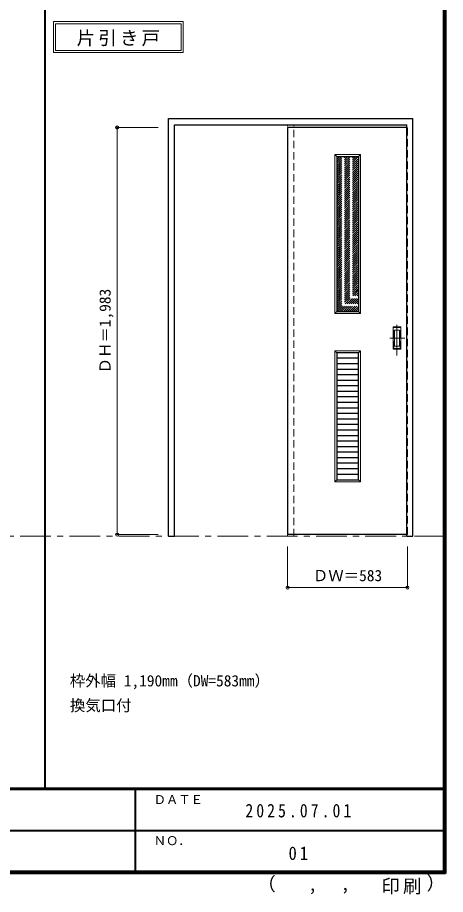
# Model space of a CAD drawing. Units: millimetres, scale not verified. Extents: x -6000 to 5700, y -4307 to 4260.
# Drawn here: x 3617 to 5700, y -4307 to -36 of the extents above; entities that cross this region are included whole.
import ezdxf
from ezdxf.enums import TextEntityAlignment as Align

# ---------------------------------------------------------------- set-up
doc = ezdxf.new("R2010")
doc.units = ezdxf.units.MM
doc.header["$LTSCALE"] = 30
doc.header["$PDMODE"] = 32
doc.header["$PDSIZE"] = 15
doc.linetypes.add('CHAIN1', pattern=[8, 5, -1, 1, -1])
doc.linetypes.add('DASHED1', pattern=[1.8, 1.2, -0.6])
for name, color, linetype, lineweight in [('0-1_通り芯', 7, 'CHAIN1', 18), ('0-2_扉', 4, 'DASHED1', 9), ('0-4_枠', 3, 'Continuous', 25), ('0-6_引手', 7, 'Continuous', 18), ('0-A_文字', 7, 'Continuous', 18), ('0-B_寸法', 7, 'Continuous', 9), ('0-C_ハッチ', 4, 'DASHED1', 9), ('F-1_枠', 6, 'Continuous', 40)]:
    doc.layers.add(name, color=color, linetype=linetype, lineweight=lineweight)
doc.layers.add('F-A_文字', color=7, linetype='Continuous')
doc.styles.add('ＭＳ ゴシック', font='')
doc.styles.get('ＭＳ ゴシック').set_extended_font_data('MS Gothic')

msp = doc.modelspace()

# ---------------------------------------------------------------- linework, layer by layer
at = {"layer": '0-1_通り芯'}
msp.add_line((-5490, -2562.5), (5690, -2562.5), dxfattribs=at)
at = {"layer": '0-2_扉', "color": 3, "linetype": 'Continuous', "lineweight": 25}
for p, q in [((5512, -571), (4932, -571)), ((4932, -571), (4932, -2554)), ((5512, -2554), (4932, -2554))]:
    msp.add_line(p, q, dxfattribs=at)
at = {"layer": '0-2_扉'}
for p, q in [((4932, -571), (4932, -575)), ((5512, -571), (5515, -571))]:
    msp.add_line(p, q, dxfattribs=at)
msp.add_lwpolyline([(5512, -2554), (5515, -2554), (5515, -571)], dxfattribs=at)
at = {"layer": '0-4_枠'}
for p, q in [((4352, -2562.5), (4352, -527.5)), ((4352, -527.5), (5542, -527.5)), ((5542, -2562.5), (5542, -527.5)), ((4382, -557.5), (5512, -557.5)), ((5512, -2562.5), (5512, -557.5)), ((5512, -2562.5), (5542, -2562.5))]:
    msp.add_line(p, q, dxfattribs=at)
at = {"layer": '0-4_枠', "color": 4, "linetype": 'DASHED1', "lineweight": 9}
for p, q in [((4932, -2562.5), (4932, -557.5)), ((4962, -2562.5), (4962, -557.5)), ((4932, -2562.5), (4962, -2562.5))]:
    msp.add_line(p, q, dxfattribs=at)
at = {"layer": '0-4_枠'}
msp.add_lwpolyline([(4352, -2562.5), (4382, -2562.5), (4382, -557.5)], dxfattribs=at)
at = {"layer": '0-6_引手', "linetype": 'CHAIN1'}
for p, q in [((5464, -1681.73), (5464, -1510.88)), ((5464, -1681.73), (5464, -1510.88)), ((5502.07, -1596.5), (5429.56, -1596.5)), ((5502.07, -1596.5), (5429.56, -1596.5))]:
    msp.add_line(p, q, dxfattribs=at)
at = {"layer": '0-6_引手'}
for p, q in [((5483, -1541.5), (5445, -1541.5)), ((5445, -1651.5), (5445, -1541.5)), ((5483, -1541.5), (5445, -1541.5)), ((5445, -1651.5), (5445, -1541.5)), ((5476.5, -1557.5), (5451.5, -1557.5)), ((5451.5, -1635.5), (5451.5, -1557.5)), ((5476.5, -1557.5), (5451.5, -1557.5)), ((5451.5, -1635.5), (5451.5, -1557.5)), ((5476.5, -1635.5), (5476.5, -1557.5)), ((5476.5, -1635.5), (5476.5, -1557.5)), ((5483, -1651.5), (5483, -1541.5)), ((5483, -1651.5), (5483, -1541.5)), ((5483, -1651.5), (5445, -1651.5)), ((5483, -1651.5), (5445, -1651.5)), ((5476.5, -1635.5), (5451.5, -1635.5)), ((5476.5, -1635.5), (5451.5, -1635.5))]:
    msp.add_line(p, q, dxfattribs=at)
at = {"layer": '0-6_引手', "linetype": 'DASHED1'}
for p, q in [((5448, -1647.5), (5448, -1545.5)), ((5448, -1647.5), (5448, -1545.5)), ((5480, -1647.5), (5448, -1647.5)), ((5480, -1647.5), (5448, -1647.5))]:
    msp.add_line(p, q, dxfattribs=at)
msp.add_lwpolyline([(5480, -1647.5), (5480, -1545.5), (5448, -1545.5)], dxfattribs=at)
msp.add_lwpolyline([(5480, -1647.5), (5480, -1545.5), (5448, -1545.5)], dxfattribs=at)
at = {"layer": '0-A_文字'}
for p, q in [((3792, -55.5), (3792, -205.5)), ((3802, -65.5), (3802, -195.5)), ((3802, -65.5), (4413.03, -65.5)), ((4413.03, -65.5), (4413.03, -195.5)), ((3792, -205.5), (4423.03, -205.5)), ((3802, -195.5), (4413.03, -195.5))]:
    msp.add_line(p, q, dxfattribs=at)
msp.add_lwpolyline([(3792, -55.5), (4423.03, -55.5), (4423.03, -205.5)], dxfattribs=at)
at = {"layer": '0-B_寸法', "color": 4}
for p, q in [((4102, -571), (4102, -2554)), ((4102, -571), (4302, -571)), ((4102, -2554), (4302, -2554)), ((5515, -2812.5), (5515, -2612.5))]:
    msp.add_line(p, q, dxfattribs=at)
msp.add_lwpolyline([(5515, -2812.5), (4932, -2812.5), (4932, -2612.5)], dxfattribs=at)
at = {"layer": '0-B_寸法'}
for p in [(4102, -571), (4102, -2554), (4932, -2812.5), (5515, -2812.5)]:
    msp.add_point(p, dxfattribs=at)
at = {"layer": '0-C_ハッチ', "color": 7, "linetype": 'Continuous', "lineweight": 18}
for p, q in [((5161, -702.5), (5171, -712.5)), ((5161, -702.5), (5286, -702.5)), ((5286, -702.5), (5276, -712.5)), ((5286, -702.5), (5286, -1477.5)), ((5171, -1467.5), (5161, -1477.5)), ((5276, -1467.5), (5286, -1477.5)), ((5161, -1658.5), (5161, -2297.5)), ((5161, -1658.5), (5171, -1668.5)), ((5161, -1658.5), (5286, -1658.5)), ((5286, -1658.5), (5276, -1668.5)), ((5286, -1658.5), (5286, -2297.5)), ((5171, -2287.5), (5161, -2297.5)), ((5161, -2297.5), (5286, -2297.5)), ((5276, -2287.5), (5286, -2297.5))]:
    msp.add_line(p, q, dxfattribs=at)
at = {"layer": '0-C_ハッチ', "color": 3, "linetype": 'Continuous', "lineweight": 25}
for p, q in [((5171, -712.5), (5276, -712.5)), ((5171, -712.5), (5171, -1467.5)), ((5276, -712.5), (5276, -1467.5)), ((5171, -1467.5), (5276, -1467.5)), ((5171, -1668.5), (5171, -2287.5)), ((5276, -1668.5), (5171, -1668.5)), ((5276, -1695.41), (5171, -1695.41)), ((5276, -2287.5), (5276, -1668.5)), ((5276, -1722.33), (5171, -1722.33)), ((5276, -1749.24), (5171, -1749.24)), ((5276, -1776.15), (5171, -1776.15)), ((5276, -1803.07), (5171, -1803.07)), ((5276, -1829.98), (5171, -1829.98)), ((5276, -1856.89), (5171, -1856.89)), ((5276, -1883.8), (5171, -1883.8)), ((5276, -1910.72), (5171, -1910.72)), ((5276, -1937.63), (5171, -1937.63)), ((5276, -1964.54), (5171, -1964.54)), ((5276, -1991.46), (5171, -1991.46)), ((5276, -2018.37), (5171, -2018.37)), ((5276, -2045.28), (5171, -2045.28)), ((5276, -2072.2), (5171, -2072.2)), ((5276, -2099.11), (5171, -2099.11)), ((5276, -2126.02), (5171, -2126.02)), ((5276, -2152.93), (5171, -2152.93)), ((5276, -2179.85), (5171, -2179.85)), ((5276, -2206.76), (5171, -2206.76)), ((5276, -2233.67), (5171, -2233.67)), ((5276, -2260.59), (5171, -2260.59)), ((5171, -2287.5), (5276, -2287.5))]:
    msp.add_line(p, q, dxfattribs=at)
at = {"layer": '0-C_ハッチ'}
for p, q in [((5171, -816.5), (5275, -712.5)), ((5171, -806.6), (5265.1, -712.5)), ((5171, -796.7), (5255.2, -712.5)), ((5171, -786.8), (5245.3, -712.5)), ((5171, -776.9), (5235.4, -712.5)), ((5171, -767), (5225.5, -712.5)), ((5171, -757.1), (5215.6, -712.5)), ((5171, -747.2), (5205.7, -712.5)), ((5171, -737.3), (5195.8, -712.5)), ((5171, -727.4), (5185.91, -712.5)), ((5171, -717.5), (5176.01, -712.5)), ((5171, -826.4), (5276, -721.4)), ((5171, -836.3), (5276, -731.3)), ((5171, -846.2), (5276, -741.2)), ((5171, -856.1), (5276, -751.1)), ((5171, -866), (5276, -761)), ((5171, -875.9), (5276, -770.9)), ((5171, -885.8), (5276, -780.8)), ((5171, -895.7), (5276, -790.7)), ((5171, -905.6), (5276, -800.6)), ((5171, -915.49), (5276, -810.5)), ((5171, -925.39), (5276, -820.39)), ((5171, -935.29), (5276, -830.29)), ((5171, -945.19), (5276, -840.19)), ((5171, -955.09), (5276, -850.09)), ((5171, -964.99), (5276, -859.99)), ((5171, -974.89), (5276, -869.89)), ((5171, -984.79), (5276, -879.79)), ((5171, -994.69), (5276, -889.69)), ((5171, -1004.59), (5276, -899.59)), ((5171, -1014.49), (5276, -909.49)), ((5171, -1024.39), (5276, -919.39)), ((5171, -1034.29), (5276, -929.29)), ((5171, -1044.19), (5276, -939.19)), ((5171, -1054.09), (5276, -949.09)), ((5171, -1063.99), (5276, -958.99)), ((5171, -1073.89), (5276, -968.89)), ((5171, -1083.79), (5276, -978.79)), ((5171, -1093.69), (5276, -988.69)), ((5171, -1103.59), (5276, -998.59)), ((5171, -1113.48), (5276, -1008.48)), ((5171, -1123.38), (5276, -1018.38)), ((5171, -1133.28), (5276, -1028.28)), ((5171, -1143.18), (5276, -1038.18)), ((5171, -1153.08), (5276, -1048.08)), ((5171, -1162.98), (5276, -1057.98)), ((5171, -1172.88), (5276, -1067.88)), ((5171, -1182.78), (5276, -1077.78)), ((5171, -1192.68), (5276, -1087.68)), ((5171, -1202.58), (5276, -1097.58)), ((5171, -1212.48), (5276, -1107.48)), ((5171, -1222.38), (5276, -1117.38)), ((5171, -1232.28), (5276, -1127.28)), ((5171, -1242.18), (5276, -1137.18)), ((5171, -1252.08), (5276, -1147.08)), ((5171, -1261.98), (5276, -1156.98)), ((5171, -1271.88), (5276, -1166.88)), ((5171, -1281.78), (5276, -1176.78)), ((5171, -1291.68), (5276, -1186.68)), ((5171, -1301.58), (5276, -1196.58)), ((5171, -1311.47), (5276, -1206.47)), ((5171, -1321.37), (5276, -1216.37)), ((5171, -1331.27), (5276, -1226.27)), ((5171, -1341.17), (5276, -1236.17)), ((5171, -1351.07), (5276, -1246.07)), ((5171, -1360.97), (5276, -1255.97)), ((5171, -1370.87), (5276, -1265.87)), ((5171, -1380.77), (5276, -1275.77)), ((5171, -1390.67), (5276, -1285.67)), ((5171, -1400.57), (5276, -1295.57)), ((5171, -1410.47), (5276, -1305.47)), ((5171, -1420.37), (5276, -1315.37)), ((5171, -1430.27), (5276, -1325.27)), ((5171, -1440.17), (5276, -1335.17)), ((5171, -1450.07), (5276, -1345.07)), ((5171, -1459.97), (5276, -1354.97)), ((5173.37, -1467.5), (5276, -1364.87)), ((5183.27, -1467.5), (5276, -1374.77)), ((5193.17, -1467.5), (5276, -1384.67)), ((5203.07, -1467.5), (5276, -1394.57)), ((5212.96, -1467.5), (5276, -1404.46)), ((5222.86, -1467.5), (5276, -1414.36)), ((5232.76, -1467.5), (5276, -1424.26)), ((5242.66, -1467.5), (5276, -1434.16)), ((5252.56, -1467.5), (5276, -1444.06)), ((5262.46, -1467.5), (5276, -1453.96)), ((5272.36, -1467.5), (5276, -1463.86))]:
    msp.add_line(p, q, dxfattribs=at)
at = {"layer": '0-C_ハッチ', "color": 7, "linetype": 'Continuous', "lineweight": 18}
msp.add_lwpolyline([(5286, -1477.5), (5161, -1477.5), (5161, -702.5)], dxfattribs=at)
at = {"layer": 'F-1_枠'}
for p, q in [((3752, -3790), (3752, 4175)), ((5690, 4175), (5690, -4205)), ((5695, 4175), (5695, -4205)), ((5700, 4175), (5700, -4205)), ((5700, -3790), (-6000, -3790)), ((5700, -3795), (-6000, -3795)), ((4190, -3795), (4190, -4195)), ((-150, -3995), (5690, -3995.01)), ((5700, -4195), (-6000, -4195)), ((5700, -4200), (-6000, -4200)), ((5700, -4205), (-6000, -4205))]:
    msp.add_line(p, q, dxfattribs=at)

# ---------------------------------------------------------------- texts
at = {"layer": '0-A_文字', "style": 'ＭＳ ゴシック'}
for s, p in [('枠外幅 1,190mm（DW=583mm）', (3872, -3310)), ('換気口付', (3872, -3430))]:
    msp.add_text(s, height=54.99, dxfattribs=at).set_placement(p, align=Align.BOTTOM_LEFT)
at = {"layer": '0-A_文字', "insert": (3905.02, -175.5), "char_height": 65.98, "attachment_point": 7, "style": 'ＭＳ ゴシック'}
msp.add_mtext('\\T1.17;片引き戸', dxfattribs=at)
at = {"layer": '0-B_寸法', "style": 'ＭＳ ゴシック'}
msp.add_text('ＤＨ＝1,983', height=54.99, rotation=90, dxfattribs=at).set_placement((4087, -1768.75), align=Align.BOTTOM_LEFT)
msp.add_text('ＤＷ＝583', height=54.99, dxfattribs=at).set_placement((5054.75, -2797.5), align=Align.BOTTOM_LEFT)
at = {"layer": 'F-A_文字', "style": 'ＭＳ ゴシック'}
for s, height, p in [('ＤＡＴＥ', 43.99, (4280, -3880)), ('ＮＯ．', 43.99, (4280, -4080)), ('（', 65.98, (4784.03, -4308.31)), ('）', 65.98, (5608.4, -4304.13)), (',', 65.98, (5031.28, -4308.31)), (',', 65.98, (5190.2, -4305.53))]:
    msp.add_text(s, height=height, dxfattribs=at).set_placement(p, align=Align.BOTTOM_LEFT)
at = {"layer": 'F-A_文字', "char_height": 65.98, "attachment_point": 7, "style": 'ＭＳ ゴシック'}
for s, insert in [('\\T1.39;\\W0.85;2025.07.01', (4726.25, -3932.5)), ('\\T1.36;\\W0.9;01', (4936.25, -4140)), ('\\T1.17;印刷', (5388.15, -4306.92))]:
    msp.add_mtext(s, dxfattribs=dict(at, insert=insert))

doc.saveas('drawing.dxf')
